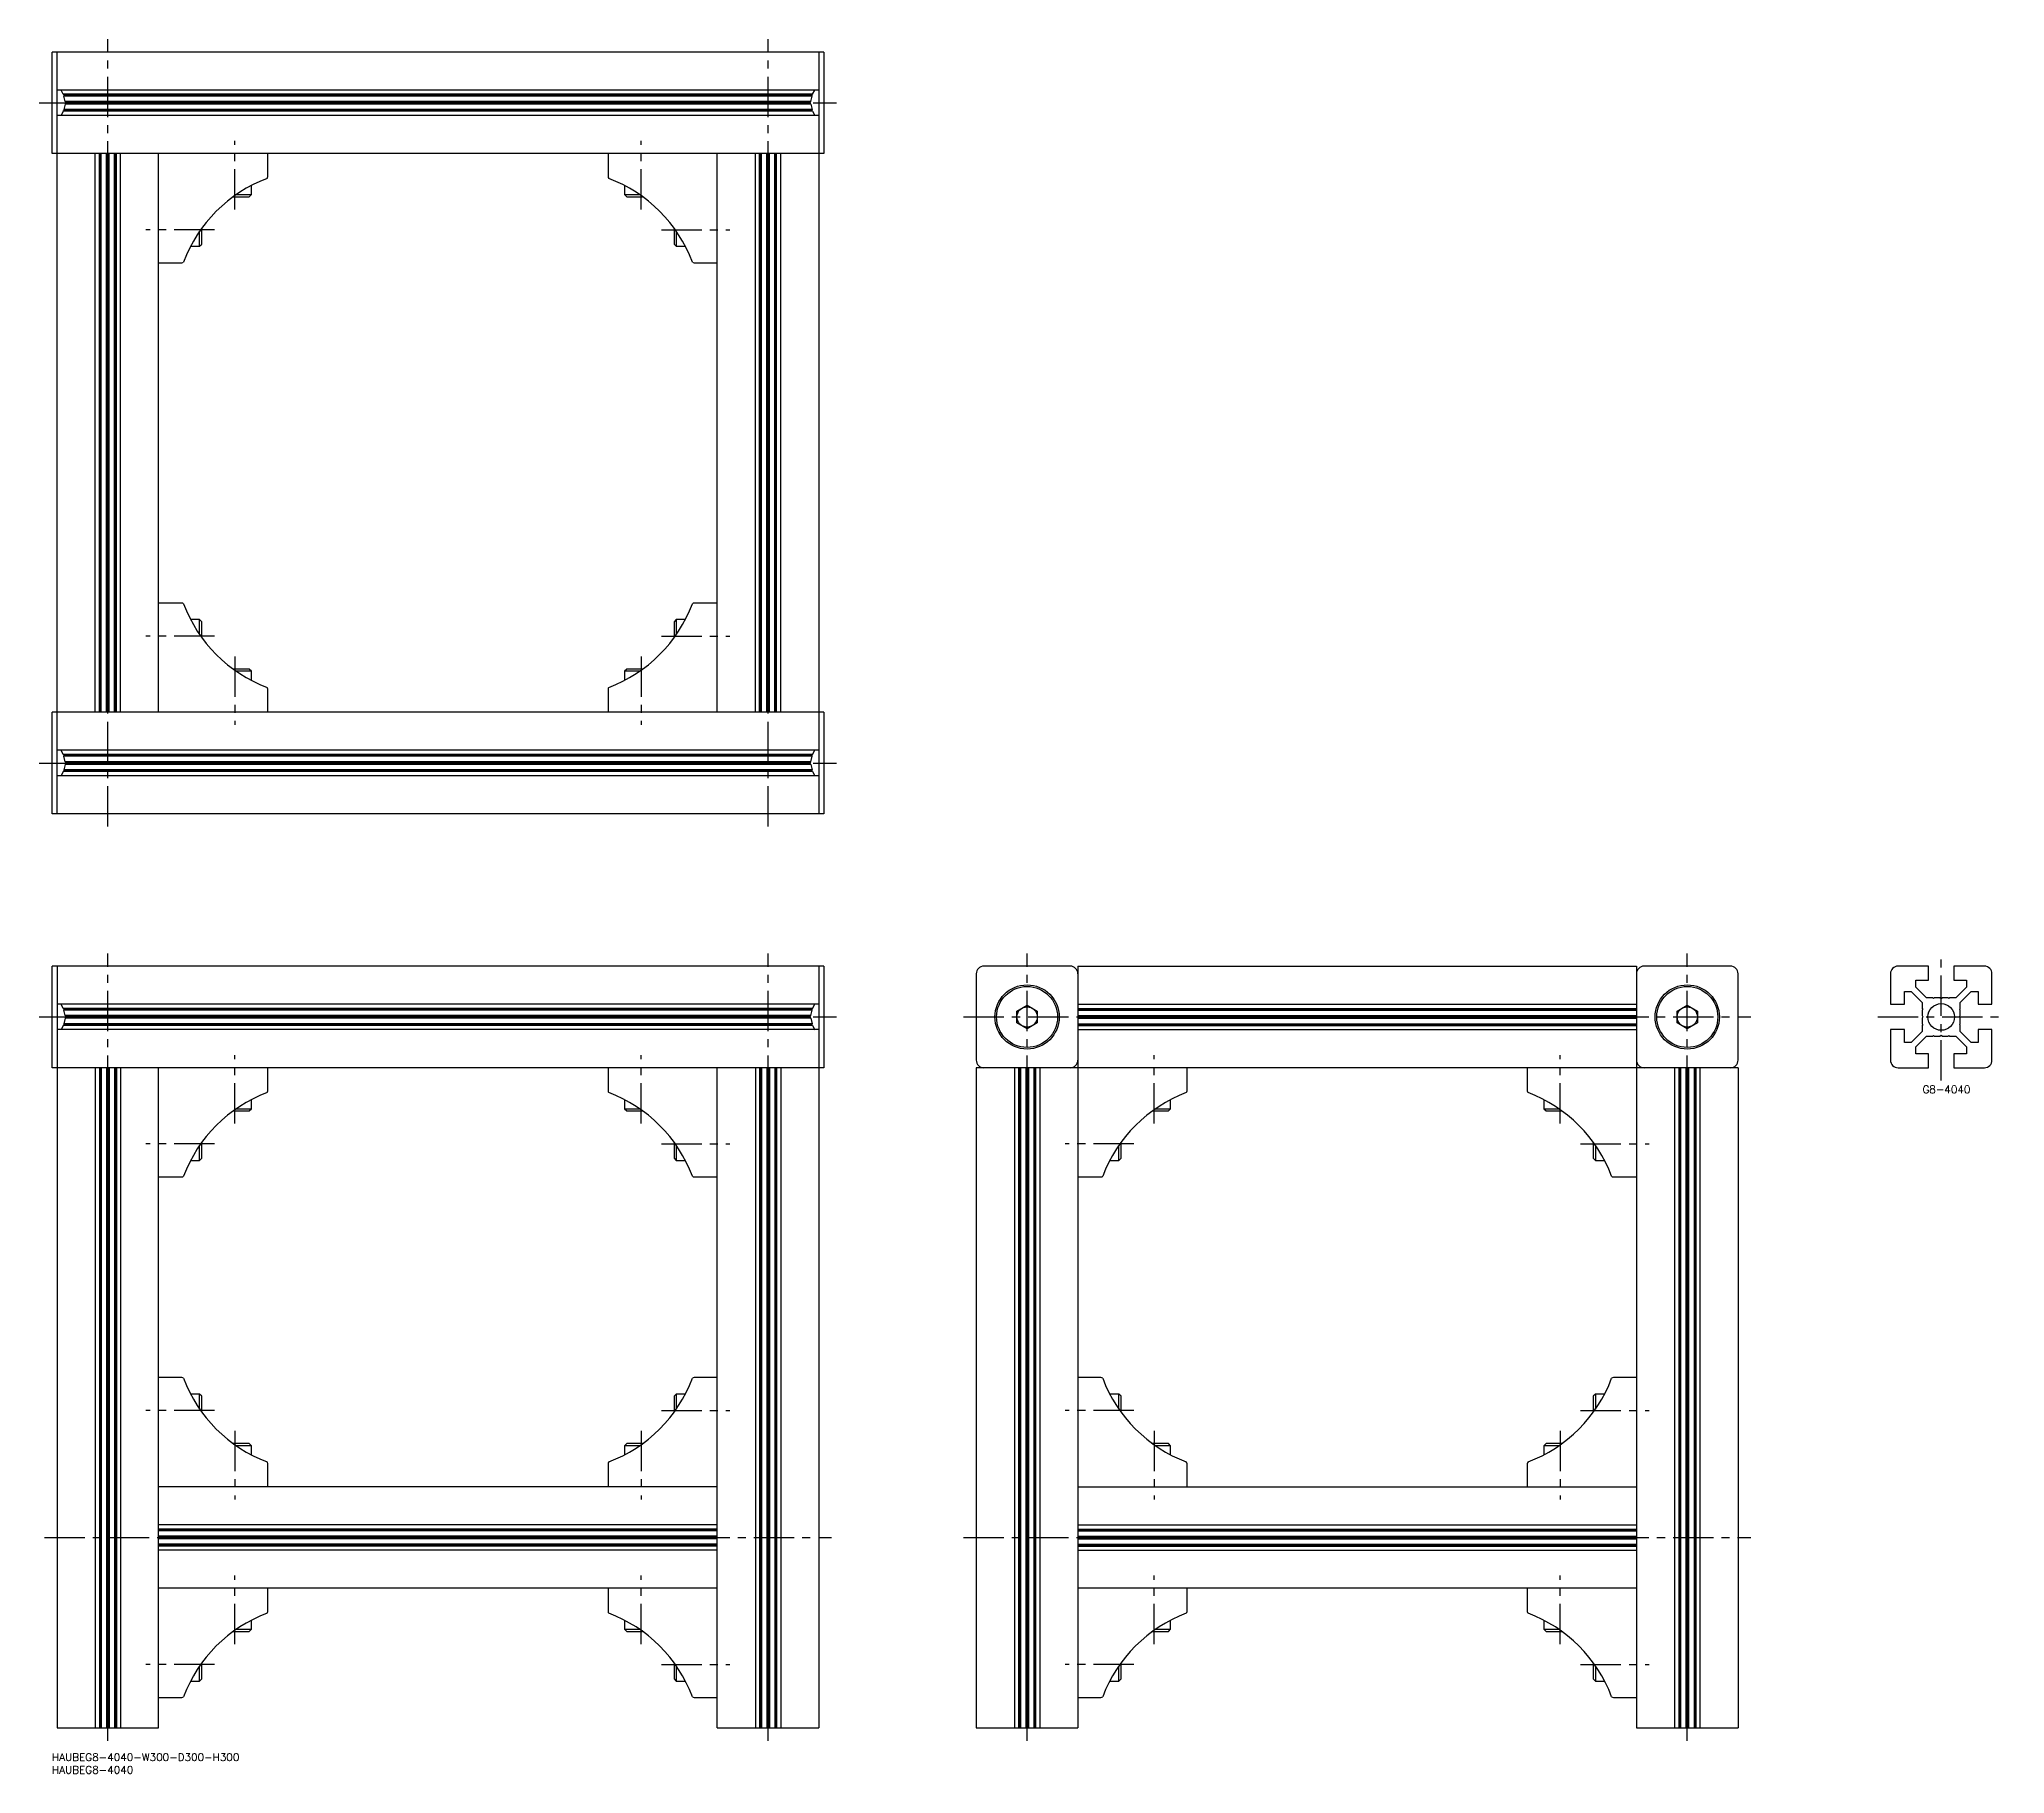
# Model space of a CAD drawing. Extents: x -5 to 769, y -8 to 675.
import ezdxf

# ---------------------------------------------------------------- set-up
doc = ezdxf.new("R2010")
doc.units = 0
doc.header["$LTSCALE"] = 0.5
doc.linetypes.add('CENTER', pattern=[50.8, 31.75, -6.35, 6.35, -6.35])
for name, color, linetype in [('MSM_CENTER', 1, 'CENTER'), ('MSM_CONTINUOUS', 7, 'CONTINUOUS'), ('MSM_PART_NUMBER', 7, 'CONTINUOUS')]:
    doc.layers.add(name, color=color, linetype=linetype)
doc.styles.get("Standard").update_dxf_attribs({"font": 'txt.shx', "height": 3, "bigfont": 'bigfont.shx'})

# ---------------------------------------------------------------- blocks, each defined once
blk = doc.blocks.new('*U8')
at = {"layer": 'MSM_PART_NUMBER'}
blk.add_text('HAUBEG8-4040-W300-D300-H300', height=3, dxfattribs=at).set_placement((0, -3))
blk = doc.blocks.new('*U9')
at = {"layer": 'MSM_PART_NUMBER'}
blk.add_text('HAUBEG8-4040', height=3, dxfattribs=at).set_placement((0, -8))
blk = doc.blocks.new('*U10')
at = {"layer": 'MSM_PART_NUMBER'}
blk.add_text('G8-4040', height=3, dxfattribs=at).set_placement((736.62, 259.97))

msp = doc.modelspace()

# ---------------------------------------------------------------- linework, layer by layer
at = {"layer": 'MSM_CENTER'}
for p, q in [((22, 365), (22, 675)), ((282, 365), (282, 675)), ((-5, 650), (309, 650)), ((72, 608), (72, 635)), ((232, 608), (232, 635)), ((64, 600), (37, 600)), ((240, 600), (267, 600)), ((64, 440), (37, 440)), ((240, 440), (267, 440)), ((72, 432), (72, 405)), ((232, 432), (232, 405)), ((-5, 390), (309, 390)), ((22, 5), (22, 315)), ((282, 5), (282, 315)), ((384, 5), (384, 315)), ((644, 5), (644, 315)), ((744, 265), (744, 315)), ((-5, 290), (309, 290)), ((359, 290), (669, 290)), ((719, 290), (769, 290)), ((72, 248), (72, 275)), ((232, 248), (232, 275)), ((434, 248), (434, 275)), ((594, 248), (594, 275)), ((64, 240), (37, 240)), ((240, 240), (267, 240)), ((426, 240), (399, 240)), ((602, 240), (629, 240)), ((64, 135), (37, 135)), ((240, 135), (267, 135)), ((426, 135), (399, 135)), ((602, 135), (629, 135)), ((72, 127), (72, 100)), ((232, 127), (232, 100)), ((434, 127), (434, 100)), ((594, 127), (594, 100)), ((-3, 85), (307, 85)), ((359, 85), (669, 85)), ((72, 43), (72, 70)), ((232, 43), (232, 70)), ((434, 43), (434, 70)), ((594, 43), (594, 70)), ((64, 35), (37, 35)), ((240, 35), (267, 35)), ((426, 35), (399, 35)), ((602, 35), (629, 35))]:
    msp.add_line(p, q, dxfattribs=at)
at = {"layer": 'MSM_CONTINUOUS'}
for p, q in [((0, 630), (0, 670)), ((304, 670), (0, 670)), ((2, 370), (2, 670)), ((302, 670), (302, 370)), ((304, 670), (304, 630)), ((302, 655), (2, 655)), ((4.44, 653.35), (3.63, 655.01)), ((299.56, 653.35), (4.44, 653.35)), ((4.44, 653.35), (4.76, 653)), ((4.76, 653), (4.69, 652.65)), ((299.31, 652.65), (4.69, 652.65)), ((5.13, 650.52), (4.69, 652.65)), ((299.24, 653), (4.76, 653)), ((298.87, 650.52), (5.13, 650.52)), ((5.13, 650.52), (5.45, 650)), ((298.55, 650), (298.87, 650.52)), ((298.87, 650.52), (299.31, 652.65)), ((299.24, 653), (299.56, 653.35)), ((299.31, 652.65), (299.24, 653)), ((299.56, 653.35), (300.37, 655.01)), ((302, 645), (2, 645)), ((4.44, 646.65), (3.63, 644.99)), ((4.76, 647), (4.44, 646.65)), ((299.56, 646.65), (4.44, 646.65)), ((5.13, 649.48), (4.69, 647.35)), ((299.31, 647.35), (4.69, 647.35)), ((4.69, 647.35), (4.76, 647)), ((299.24, 647), (4.76, 647)), ((5.45, 650), (5.13, 649.48)), ((298.87, 649.48), (5.13, 649.48)), ((298.55, 650), (5.45, 650)), ((298.87, 649.48), (298.55, 650)), ((298.87, 649.48), (299.31, 647.35)), ((299.24, 647), (299.31, 647.35)), ((299.56, 646.65), (299.24, 647)), ((299.56, 646.65), (300.37, 644.99)), ((304, 630), (0, 630)), ((17, 410), (17, 630)), ((18.65, 410), (18.65, 630)), ((19, 410), (19, 630)), ((19.35, 410), (19.35, 630)), ((21.48, 410), (21.48, 630)), ((22, 410), (22, 630)), ((22.52, 410), (22.52, 630)), ((24.65, 410), (24.65, 630)), ((25, 410), (25, 630)), ((25.35, 410), (25.35, 630)), ((27, 410), (27, 630)), ((42, 410), (42, 630)), ((85, 620.91), (85, 630)), ((219, 630), (219, 620.91)), ((262, 410), (262, 630)), ((277, 410), (277, 630)), ((278.65, 410), (278.65, 630)), ((279, 410), (279, 630)), ((279.35, 410), (279.35, 630)), ((281.48, 410), (281.48, 630)), ((282, 410), (282, 630)), ((282.52, 410), (282.52, 630)), ((284.65, 410), (284.65, 630)), ((285, 410), (285, 630)), ((285.35, 410), (285.35, 630)), ((287, 410), (287, 630)), ((71.39, 613), (77.63, 613)), ((72.61, 613.87), (78.5, 613.87)), ((77.63, 613), (78.5, 613.87)), ((78.5, 613.87), (78.5, 617.42)), ((225.5, 617.42), (225.5, 613.87)), ((225.5, 613.87), (226.37, 613)), ((225.5, 613.87), (231.39, 613.87)), ((226.37, 613), (232.61, 613)), ((58.13, 593.5), (58.13, 599.39)), ((59, 594.37), (59, 600.61)), ((245, 600.61), (245, 594.37)), ((245.87, 599.39), (245.87, 593.5)), ((54.58, 593.5), (58.13, 593.5)), ((58.13, 593.5), (59, 594.37)), ((245, 594.37), (245.87, 593.5)), ((245.87, 593.5), (249.42, 593.5)), ((42, 587), (51.09, 587)), ((252.91, 587), (262, 587)), ((51.09, 453), (42, 453)), ((262, 453), (252.91, 453)), ((58.13, 446.5), (54.58, 446.5)), ((59, 445.63), (58.13, 446.5)), ((58.13, 440.61), (58.13, 446.5)), ((59, 439.39), (59, 445.63)), ((245.87, 446.5), (245, 445.63)), ((245, 445.63), (245, 439.39)), ((249.42, 446.5), (245.87, 446.5)), ((245.87, 446.5), (245.87, 440.61)), ((77.63, 427), (71.39, 427)), ((78.5, 426.13), (72.61, 426.13)), ((78.5, 426.13), (77.63, 427)), ((78.5, 422.58), (78.5, 426.13)), ((226.37, 427), (225.5, 426.13)), ((225.5, 426.13), (225.5, 422.58)), ((231.39, 426.13), (225.5, 426.13)), ((232.61, 427), (226.37, 427)), ((85, 410), (85, 419.09)), ((219, 419.09), (219, 410)), ((304, 410), (0, 410)), ((0, 370), (0, 410)), ((304, 410), (304, 370)), ((302, 395), (2, 395)), ((4.44, 393.35), (3.63, 395.01)), ((299.56, 393.35), (300.37, 395.01)), ((299.56, 393.35), (4.44, 393.35)), ((4.44, 393.35), (4.76, 393)), ((4.76, 387), (4.44, 386.65)), ((4.76, 393), (4.69, 392.65)), ((299.31, 392.65), (4.69, 392.65)), ((5.13, 390.52), (4.69, 392.65)), ((5.13, 389.48), (4.69, 387.35)), ((299.31, 387.35), (4.69, 387.35)), ((4.69, 387.35), (4.76, 387)), ((299.24, 393), (4.76, 393)), ((299.24, 387), (4.76, 387)), ((298.87, 390.52), (5.13, 390.52)), ((5.13, 390.52), (5.45, 390)), ((5.45, 390), (5.13, 389.48)), ((298.87, 389.48), (5.13, 389.48)), ((298.55, 390), (5.45, 390)), ((298.55, 390), (298.87, 390.52)), ((298.87, 389.48), (298.55, 390)), ((298.87, 390.52), (299.31, 392.65)), ((298.87, 389.48), (299.31, 387.35)), ((299.24, 393), (299.56, 393.35)), ((299.31, 392.65), (299.24, 393)), ((299.24, 387), (299.31, 387.35)), ((299.56, 386.65), (299.24, 387)), ((302, 385), (2, 385)), ((4.44, 386.65), (3.63, 384.99)), ((299.56, 386.65), (4.44, 386.65)), ((299.56, 386.65), (300.37, 384.99)), ((304, 370), (0, 370)), ((304, 310), (0, 310)), ((0, 270), (0, 310)), ((2, 310), (2, 10)), ((302, 310), (302, 10)), ((304, 310), (304, 270)), ((401, 310), (367, 310)), ((404, 310), (404, 10)), ((404, 310), (624, 310)), ((624, 310), (624, 10)), ((661, 310), (627, 310)), ((739, 310), (727, 310)), ((739, 304.5), (739, 310)), ((761, 310), (749, 310)), ((749, 310), (749, 304.5)), ((364, 307), (364, 273)), ((664, 273), (664, 307)), ((724, 307), (724, 295)), ((734, 301.77), (734, 304.5)), ((734, 304.5), (739, 304.5)), ((749, 304.5), (754, 304.5)), ((754, 304.5), (754, 301.77)), ((764, 295), (764, 307)), ((302, 295), (2, 295)), ((4.44, 293.35), (3.63, 295.01)), ((299.56, 293.35), (300.37, 295.01)), ((380, 292.31), (384, 294.62)), ((384, 294.62), (388, 292.31)), ((404, 295), (624, 295)), ((640, 292.31), (644, 294.62)), ((644, 294.62), (648, 292.31)), ((724, 295), (729.5, 295)), ((729.5, 300), (732.23, 300)), ((729.5, 295), (729.5, 300)), ((732.23, 300), (736.5, 295.73)), ((738.27, 297.5), (734, 301.77)), ((736.5, 295.73), (736.5, 293.35)), ((740.65, 297.5), (738.27, 297.5)), ((741, 297.3), (740.65, 297.5)), ((741.35, 297.5), (741, 297.3)), ((743.48, 297.5), (741.35, 297.5)), ((744, 297.2), (743.48, 297.5)), ((744.52, 297.5), (744, 297.2)), ((746.65, 297.5), (744.52, 297.5)), ((747, 297.3), (746.65, 297.5)), ((747.35, 297.5), (747, 297.3)), ((749.73, 297.5), (747.35, 297.5)), ((754, 301.77), (749.73, 297.5)), ((751.5, 295.73), (755.77, 300)), ((751.5, 293.35), (751.5, 295.73)), ((755.77, 300), (758.5, 300)), ((758.5, 300), (758.5, 295)), ((758.5, 295), (764, 295)), ((4.44, 286.65), (3.63, 284.99)), ((299.56, 293.35), (4.44, 293.35)), ((4.44, 293.35), (4.76, 293)), ((4.76, 287), (4.44, 286.65)), ((299.56, 286.65), (4.44, 286.65)), ((4.76, 293), (4.69, 292.65)), ((299.31, 292.65), (4.69, 292.65)), ((5.13, 290.52), (4.69, 292.65)), ((5.13, 289.48), (4.69, 287.35)), ((299.31, 287.35), (4.69, 287.35)), ((4.69, 287.35), (4.76, 287)), ((299.24, 293), (4.76, 293)), ((299.24, 287), (4.76, 287)), ((298.87, 290.52), (5.13, 290.52)), ((5.13, 290.52), (5.45, 290)), ((5.45, 290), (5.13, 289.48)), ((298.87, 289.48), (5.13, 289.48)), ((298.55, 290), (5.45, 290)), ((298.55, 290), (298.87, 290.52)), ((298.87, 289.48), (298.55, 290)), ((298.87, 290.52), (299.31, 292.65)), ((298.87, 289.48), (299.31, 287.35)), ((299.24, 293), (299.56, 293.35)), ((299.31, 292.65), (299.24, 293)), ((299.24, 287), (299.31, 287.35)), ((299.56, 286.65), (299.24, 287)), ((299.56, 286.65), (300.37, 284.99)), ((380, 287.69), (380, 292.31)), ((384, 285.38), (380, 287.69)), ((388, 287.69), (384, 285.38)), ((388, 292.31), (388, 287.69)), ((404, 293.35), (624, 293.35)), ((404, 293), (624, 293)), ((404, 292.65), (624, 292.65)), ((404, 290.52), (624, 290.52)), ((404, 290), (624, 290)), ((404, 289.48), (624, 289.48)), ((404, 287.35), (624, 287.35)), ((404, 287), (624, 287)), ((404, 286.65), (624, 286.65)), ((640, 287.69), (640, 292.31)), ((644, 285.38), (640, 287.69)), ((648, 287.69), (644, 285.38)), ((648, 292.31), (648, 287.69)), ((736.5, 293.35), (736.7, 293)), ((736.7, 293), (736.5, 292.65)), ((736.5, 292.65), (736.5, 290.52)), ((736.5, 290.52), (736.8, 290)), ((736.8, 290), (736.5, 289.48)), ((736.5, 289.48), (736.5, 287.35)), ((736.5, 287.35), (736.7, 287)), ((736.7, 287), (736.5, 286.65)), ((736.5, 286.65), (736.5, 284.27)), ((751.2, 290), (751.5, 290.52)), ((751.5, 289.48), (751.2, 290)), ((751.3, 293), (751.5, 293.35)), ((751.5, 292.65), (751.3, 293)), ((751.3, 287), (751.5, 287.35)), ((751.5, 286.65), (751.3, 287)), ((751.5, 290.52), (751.5, 292.65)), ((751.5, 287.35), (751.5, 289.48)), ((751.5, 284.27), (751.5, 286.65)), ((302, 285), (2, 285)), ((404, 285), (624, 285)), ((729.5, 285), (724, 285)), ((724, 285), (724, 273)), ((729.5, 280), (729.5, 285)), ((732.23, 280), (729.5, 280)), ((736.5, 284.27), (732.23, 280)), ((734, 278.23), (738.27, 282.5)), ((738.27, 282.5), (740.65, 282.5)), ((740.65, 282.5), (741, 282.7)), ((741, 282.7), (741.35, 282.5)), ((741.35, 282.5), (743.48, 282.5)), ((743.48, 282.5), (744, 282.8)), ((744, 282.8), (744.52, 282.5)), ((744.52, 282.5), (746.65, 282.5)), ((746.65, 282.5), (747, 282.7)), ((747, 282.7), (747.35, 282.5)), ((747.35, 282.5), (749.73, 282.5)), ((749.73, 282.5), (754, 278.23)), ((755.77, 280), (751.5, 284.27)), ((758.5, 280), (755.77, 280)), ((764, 285), (758.5, 285)), ((758.5, 285), (758.5, 280)), ((764, 273), (764, 285)), ((734, 275.5), (734, 278.23)), ((739, 275.5), (734, 275.5)), ((739, 270), (739, 275.5)), ((754, 275.5), (749, 275.5)), ((749, 275.5), (749, 270)), ((754, 278.23), (754, 275.5)), ((304, 270), (0, 270)), ((17, 270), (17, 10)), ((18.65, 270), (18.65, 10)), ((19, 270), (19, 10)), ((19.35, 270), (19.35, 10)), ((21.48, 270), (21.48, 10)), ((22, 270), (22, 10)), ((22.52, 270), (22.52, 10)), ((24.65, 270), (24.65, 10)), ((25, 270), (25, 10)), ((25.35, 270), (25.35, 10)), ((27, 270), (27, 10)), ((42, 10), (42, 270)), ((85, 260.91), (85, 270)), ((219, 270), (219, 260.91)), ((262, 10), (262, 270)), ((277, 270), (277, 10)), ((278.65, 270), (278.65, 10)), ((279, 270), (279, 10)), ((279.35, 270), (279.35, 10)), ((281.48, 270), (281.48, 10)), ((282, 270), (282, 10)), ((282.52, 270), (282.52, 10)), ((284.65, 270), (284.65, 10)), ((285, 270), (285, 10)), ((285.35, 270), (285.35, 10)), ((287, 270), (287, 10)), ((664, 270), (364, 270)), ((364, 270), (364, 10)), ((379, 270), (379, 10)), ((380.65, 270), (380.65, 10)), ((381, 270), (381, 10)), ((381.35, 270), (381.35, 10)), ((383.48, 270), (383.48, 10)), ((384, 270), (384, 10)), ((384.52, 270), (384.52, 10)), ((386.65, 270), (386.65, 10)), ((387, 270), (387, 10)), ((387.35, 270), (387.35, 10)), ((389, 270), (389, 10)), ((447, 260.91), (447, 270)), ((581, 270), (581, 260.91)), ((639, 270), (639, 10)), ((640.65, 270), (640.65, 10)), ((641, 270), (641, 10)), ((641.35, 270), (641.35, 10)), ((643.48, 270), (643.48, 10)), ((644, 270), (644, 10)), ((644.52, 270), (644.52, 10)), ((646.65, 270), (646.65, 10)), ((647, 270), (647, 10)), ((647.35, 270), (647.35, 10)), ((649, 270), (649, 10)), ((664, 270), (664, 10)), ((727, 270), (739, 270)), ((749, 270), (761, 270)), ((78.5, 253.87), (78.5, 257.42)), ((225.5, 257.42), (225.5, 253.87)), ((440.5, 253.87), (440.5, 257.42)), ((587.5, 257.42), (587.5, 253.87)), ((71.39, 253), (77.63, 253)), ((72.61, 253.87), (78.5, 253.87)), ((77.63, 253), (78.5, 253.87)), ((225.5, 253.87), (226.37, 253)), ((225.5, 253.87), (231.39, 253.87)), ((226.37, 253), (232.61, 253)), ((433.39, 253), (439.63, 253)), ((434.61, 253.87), (440.5, 253.87)), ((439.63, 253), (440.5, 253.87)), ((587.5, 253.87), (588.37, 253)), ((587.5, 253.87), (593.39, 253.87)), ((588.37, 253), (594.61, 253)), ((59, 234.37), (59, 240.61)), ((245, 240.61), (245, 234.37)), ((421, 234.37), (421, 240.61)), ((607, 240.61), (607, 234.37)), ((54.58, 233.5), (58.13, 233.5)), ((58.13, 233.5), (58.13, 239.39)), ((58.13, 233.5), (59, 234.37)), ((245, 234.37), (245.87, 233.5)), ((245.87, 239.39), (245.87, 233.5)), ((245.87, 233.5), (249.42, 233.5)), ((416.58, 233.5), (420.13, 233.5)), ((420.13, 233.5), (420.13, 239.39)), ((420.13, 233.5), (421, 234.37)), ((607, 234.37), (607.87, 233.5)), ((607.87, 239.39), (607.87, 233.5)), ((607.87, 233.5), (611.42, 233.5)), ((42, 227), (51.09, 227)), ((252.91, 227), (262, 227)), ((404, 227), (413.09, 227)), ((614.91, 227), (624, 227)), ((51.09, 148), (42, 148)), ((262, 148), (252.91, 148)), ((413.09, 148), (404, 148)), ((624, 148), (614.91, 148)), ((58.13, 141.5), (54.58, 141.5)), ((59, 140.63), (58.13, 141.5)), ((58.13, 135.61), (58.13, 141.5)), ((59, 134.39), (59, 140.63)), ((245.87, 141.5), (245, 140.63)), ((245, 140.63), (245, 134.39)), ((249.42, 141.5), (245.87, 141.5)), ((245.87, 141.5), (245.87, 135.61)), ((420.13, 141.5), (416.58, 141.5)), ((421, 140.63), (420.13, 141.5)), ((420.13, 135.61), (420.13, 141.5)), ((421, 134.39), (421, 140.63)), ((607.87, 141.5), (607, 140.63)), ((607, 140.63), (607, 134.39)), ((611.42, 141.5), (607.87, 141.5)), ((607.87, 141.5), (607.87, 135.61)), ((77.63, 122), (71.39, 122)), ((78.5, 121.13), (72.61, 121.13)), ((78.5, 121.13), (77.63, 122)), ((78.5, 117.58), (78.5, 121.13)), ((226.37, 122), (225.5, 121.13)), ((225.5, 121.13), (225.5, 117.58)), ((231.39, 121.13), (225.5, 121.13)), ((232.61, 122), (226.37, 122)), ((439.63, 122), (433.39, 122)), ((440.5, 121.13), (434.61, 121.13)), ((440.5, 121.13), (439.63, 122)), ((440.5, 117.58), (440.5, 121.13)), ((588.37, 122), (587.5, 121.13)), ((587.5, 121.13), (587.5, 117.58)), ((593.39, 121.13), (587.5, 121.13)), ((594.61, 122), (588.37, 122)), ((85, 105), (85, 114.09)), ((219, 114.09), (219, 105)), ((447, 105), (447, 114.09)), ((581, 114.09), (581, 105)), ((262, 105), (42, 105)), ((404, 105), (624, 105)), ((262, 90), (42, 90)), ((262, 88.35), (42, 88.35)), ((262, 88), (42, 88)), ((262, 87.65), (42, 87.65)), ((262, 85.52), (42, 85.52)), ((404, 90), (624, 90)), ((404, 88.35), (624, 88.35)), ((404, 88), (624, 88)), ((404, 87.65), (624, 87.65)), ((404, 85.52), (624, 85.52)), ((262, 85), (42, 85)), ((262, 84.48), (42, 84.48)), ((262, 82.35), (42, 82.35)), ((262, 82), (42, 82)), ((262, 81.65), (42, 81.65)), ((262, 80), (42, 80)), ((404, 85), (624, 85)), ((404, 84.48), (624, 84.48)), ((404, 82.35), (624, 82.35)), ((404, 82), (624, 82)), ((404, 81.65), (624, 81.65)), ((404, 80), (624, 80)), ((262, 65), (42, 65)), ((85, 55.91), (85, 65)), ((219, 65), (219, 55.91)), ((624, 65), (404, 65)), ((447, 55.91), (447, 65)), ((581, 65), (581, 55.91)), ((71.39, 48), (77.63, 48)), ((72.61, 48.87), (78.5, 48.87)), ((77.63, 48), (78.5, 48.87)), ((78.5, 48.87), (78.5, 52.42)), ((225.5, 52.42), (225.5, 48.87)), ((225.5, 48.87), (226.37, 48)), ((225.5, 48.87), (231.39, 48.87)), ((226.37, 48), (232.61, 48)), ((433.39, 48), (439.63, 48)), ((434.61, 48.87), (440.5, 48.87)), ((439.63, 48), (440.5, 48.87)), ((440.5, 48.87), (440.5, 52.42)), ((587.5, 52.42), (587.5, 48.87)), ((587.5, 48.87), (588.37, 48)), ((587.5, 48.87), (593.39, 48.87)), ((588.37, 48), (594.61, 48)), ((58.13, 28.5), (58.13, 34.39)), ((59, 29.37), (59, 35.61)), ((245, 35.61), (245, 29.37)), ((245.87, 34.39), (245.87, 28.5)), ((420.13, 28.5), (420.13, 34.39)), ((421, 29.37), (421, 35.61)), ((607, 35.61), (607, 29.37)), ((607.87, 34.39), (607.87, 28.5)), ((54.58, 28.5), (58.13, 28.5)), ((58.13, 28.5), (59, 29.37)), ((245, 29.37), (245.87, 28.5)), ((245.87, 28.5), (249.42, 28.5)), ((416.58, 28.5), (420.13, 28.5)), ((420.13, 28.5), (421, 29.37)), ((607, 29.37), (607.87, 28.5)), ((607.87, 28.5), (611.42, 28.5)), ((42, 22), (51.09, 22)), ((252.91, 22), (262, 22)), ((404, 22), (413.09, 22)), ((614.91, 22), (624, 22)), ((2, 10), (42, 10)), ((262, 10), (302, 10)), ((364, 10), (404, 10)), ((624, 10), (664, 10))]:
    msp.add_line(p, q, dxfattribs=at)
for centre, radius in [((384, 290), 12.65), ((384, 290), 12), ((644, 290), 12.65), ((644, 290), 12), ((744, 290), 5.25), ((384, 290), 4), ((644, 290), 4)]:
    msp.add_circle(centre, radius, dxfattribs=at)
for centre, radius, start, end in [((104.78, 567.22), 56.67, 110.7505, 159.2495), ((84, 620.91), 1, 315, 0), ((220, 620.91), 1, 180, 225), ((199.22, 567.22), 56.67, 20.7505, 69.2495), ((51.09, 588), 1, 270, 315), ((252.91, 588), 1, 225, 270), ((51.09, 452), 1, 45, 90), ((104.78, 472.78), 56.67, 200.7505, 249.2495), ((199.22, 472.78), 56.67, 290.7505, 339.2495), ((252.91, 452), 1, 90, 135), ((84, 419.09), 1, 0, 45), ((220, 419.09), 1, 135, 180), ((367, 307), 3, 90, 180), ((401, 307), 3, 0, 90), ((627, 307), 3, 90, 180), ((661, 307), 3, 0, 90), ((727, 307), 3, 90, 180), ((761, 307), 3, 0, 90), ((367, 273), 3, 180, 270), ((401, 273), 3, 270, 0), ((627, 273), 3, 180, 270), ((661, 273), 3, 270, 0), ((727, 273), 3, 180, 270), ((761, 273), 3, 270, 0), ((104.78, 207.22), 56.67, 110.7505, 159.2495), ((84, 260.91), 1, 315, 0), ((220, 260.91), 1, 180, 225), ((199.22, 207.22), 56.67, 20.7505, 69.2495), ((466.78, 207.22), 56.67, 110.7505, 159.2495), ((446, 260.91), 1, 315, 0), ((582, 260.91), 1, 180, 225), ((561.22, 207.22), 56.67, 20.7505, 69.2495), ((51.09, 228), 1, 270, 315), ((252.91, 228), 1, 225, 270), ((413.09, 228), 1, 270, 315), ((614.91, 228), 1, 225, 270), ((51.09, 147), 1, 45, 90), ((104.78, 167.78), 56.67, 200.7505, 249.2495), ((199.22, 167.78), 56.67, 290.7505, 339.2495), ((252.91, 147), 1, 90, 135), ((413.09, 147), 1, 45, 90), ((466.78, 167.78), 56.67, 200.7505, 249.2495), ((561.22, 167.78), 56.67, 290.7505, 339.2495), ((614.91, 147), 1, 90, 135), ((84, 114.09), 1, 0, 45), ((220, 114.09), 1, 135, 180), ((446, 114.09), 1, 0, 45), ((582, 114.09), 1, 135, 180), ((104.78, 2.22), 56.67, 110.7505, 159.2495), ((84, 55.91), 1, 315, 0), ((220, 55.91), 1, 180, 225), ((199.22, 2.22), 56.67, 20.7505, 69.2495), ((466.78, 2.22), 56.67, 110.7505, 159.2495), ((446, 55.91), 1, 315, 0), ((582, 55.91), 1, 180, 225), ((561.22, 2.22), 56.67, 20.7505, 69.2495), ((51.09, 23), 1, 270, 315), ((252.91, 23), 1, 225, 270), ((413.09, 23), 1, 270, 315), ((614.91, 23), 1, 225, 270)]:
    msp.add_arc(centre, radius, start, end, dxfattribs=at)

# ---------------------------------------------------------------- block references
for name in ['*U10', '*U8', '*U9']:
    msp.add_blockref(name, (0, 0), dxfattribs=at)

doc.saveas('drawing.dxf')
